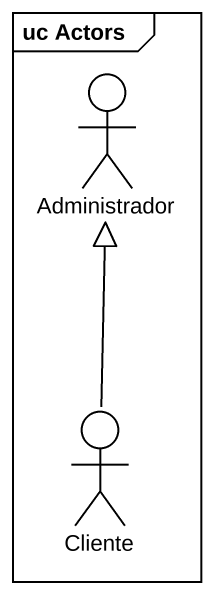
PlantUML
@startuml
mainframe uc Actors
actor Administrador
actor Cliente
Cliente -up-|> Administrador
@enduml
